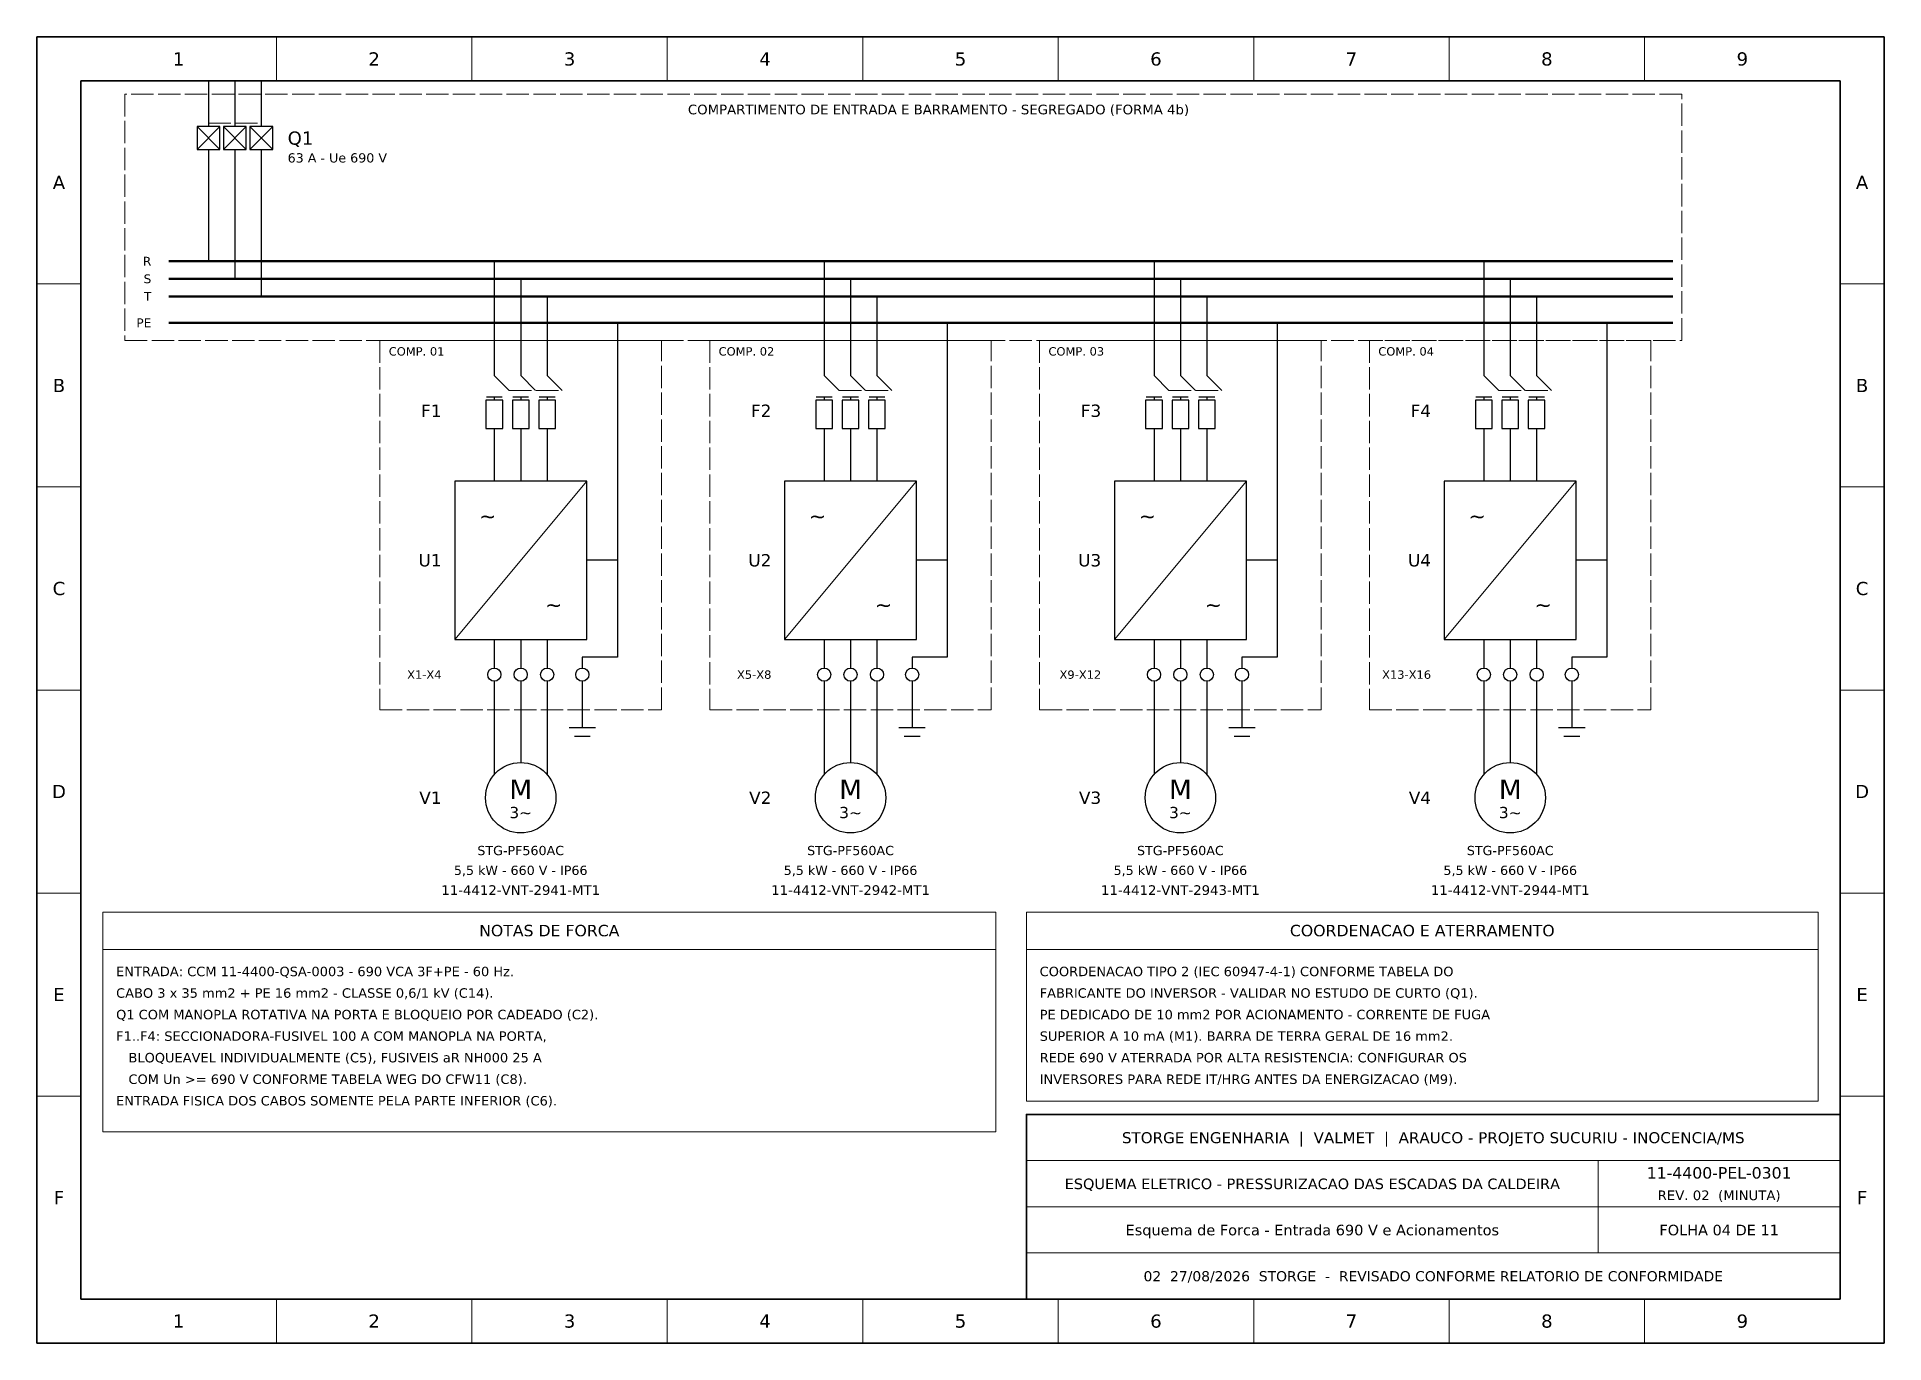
# Model space of a CAD drawing. Header units: millimetres. Extents: x 0 to 420, y 0 to 297.
import ezdxf
from ezdxf.enums import TextEntityAlignment as Align

# ---------------------------------------------------------------- set-up
doc = ezdxf.new("R2010")
doc.units = ezdxf.units.MM
doc.header["$LTSCALE"] = 4
doc.linetypes.add('DASHED', pattern=[1.524, 1.27, -0.254])
for name, color, linetype in [('CARIMBO', 7, 'Continuous'), ('COMP', 5, 'Continuous'), ('ESQUEMA', 7, 'Continuous'), ('MOLDURA', 8, 'Continuous'), ('NOTAS', 7, 'Continuous'), ('TAGS', 1, 'Continuous'), ('TEXTO', 7, 'Continuous')]:
    doc.layers.add(name, color=color, linetype=linetype)
doc.styles.add('TXT', font='DejaVuSans.ttf')

msp = doc.modelspace()

# ---------------------------------------------------------------- linework, layer by layer
at = {"layer": 'CARIMBO', "lineweight": 18}
for p, q in [((225, 41.5), (410, 41.5)), ((355, 20.5), (355, 41.5)), ((225, 31), (410, 31)), ((225, 20.5), (410, 20.5))]:
    msp.add_line(p, q, dxfattribs=at)
at = {"layer": 'CARIMBO', "lineweight": 35}
msp.add_lwpolyline([(225, 10), (410, 10), (410, 52), (225, 52)], close=True, dxfattribs=at)
at = {"layer": 'COMP', "linetype": 'DASHED', "lineweight": 13}
for points in [[(20, 228), (374, 228), (374, 284), (20, 284)], [(78, 144), (142, 144), (142, 228), (78, 228)], [(153, 144), (217, 144), (217, 228), (153, 228)], [(228, 144), (292, 144), (292, 228), (228, 228)], [(303, 144), (367, 144), (367, 228), (303, 228)]]:
    msp.add_lwpolyline(points, close=True, dxfattribs=at)
at = {"layer": 'ESQUEMA', "lineweight": 25}
for p, q in [((39, 287), (39, 281.6)), ((45, 287), (45, 281.6)), ((51, 287), (51, 281.6)), ((39, 281.6), (39, 276.6)), ((45, 281.6), (45, 276.6)), ((51, 281.6), (51, 276.6)), ((39, 271.4), (39, 266.4)), ((39, 271.4), (39, 246)), ((45, 271.4), (45, 266.4)), ((45, 271.4), (45, 242)), ((51, 271.4), (51, 266.4)), ((51, 271.4), (51, 238)), ((104, 246), (104, 224)), ((179, 246), (179, 224)), ((254, 246), (254, 224)), ((329, 246), (329, 224)), ((110, 242), (110, 224)), ((185, 242), (185, 224)), ((260, 242), (260, 224)), ((335, 242), (335, 224)), ((116, 238), (116, 224)), ((191, 238), (191, 224)), ((266, 238), (266, 224)), ((341, 238), (341, 224)), ((132, 232), (132, 156)), ((207, 232), (207, 156)), ((282, 232), (282, 156)), ((357, 232), (357, 156)), ((104, 224), (104, 220)), ((110, 224), (110, 220)), ((116, 224), (116, 220)), ((179, 224), (179, 220)), ((185, 224), (185, 220)), ((191, 224), (191, 220)), ((254, 224), (254, 220)), ((260, 224), (260, 220)), ((266, 224), (266, 220)), ((329, 224), (329, 220)), ((335, 224), (335, 220)), ((341, 224), (341, 220)), ((104, 220), (107.4, 216.6)), ((110, 220), (113.4, 216.6)), ((116, 220), (119.4, 216.6)), ((179, 220), (182.4, 216.6)), ((185, 220), (188.4, 216.6)), ((191, 220), (194.4, 216.6)), ((254, 220), (257.4, 216.6)), ((260, 220), (263.4, 216.6)), ((266, 220), (269.4, 216.6)), ((329, 220), (332.4, 216.6)), ((335, 220), (338.4, 216.6)), ((341, 220), (344.4, 216.6)), ((102.2, 215.2), (105.8, 215.2)), ((104, 215.2), (104, 214.4)), ((108.2, 215.2), (111.8, 215.2)), ((110, 215.2), (110, 214.4)), ((114.2, 215.2), (117.8, 215.2)), ((116, 215.2), (116, 214.4)), ((177.2, 215.2), (180.8, 215.2)), ((179, 215.2), (179, 214.4)), ((183.2, 215.2), (186.8, 215.2)), ((185, 215.2), (185, 214.4)), ((189.2, 215.2), (192.8, 215.2)), ((191, 215.2), (191, 214.4)), ((252.2, 215.2), (255.8, 215.2)), ((254, 215.2), (254, 214.4)), ((258.2, 215.2), (261.8, 215.2)), ((260, 215.2), (260, 214.4)), ((264.2, 215.2), (267.8, 215.2)), ((266, 215.2), (266, 214.4)), ((327.2, 215.2), (330.8, 215.2)), ((329, 215.2), (329, 214.4)), ((333.2, 215.2), (336.8, 215.2)), ((335, 215.2), (335, 214.4)), ((339.2, 215.2), (342.8, 215.2)), ((341, 215.2), (341, 214.4)), ((104, 208), (104, 204)), ((110, 208), (110, 204)), ((116, 208), (116, 204)), ((179, 208), (179, 204)), ((185, 208), (185, 204)), ((191, 208), (191, 204)), ((254, 208), (254, 204)), ((260, 208), (260, 204)), ((266, 208), (266, 204)), ((329, 208), (329, 204)), ((335, 208), (335, 204)), ((341, 208), (341, 204)), ((104, 204), (104, 196)), ((110, 204), (110, 196)), ((116, 204), (116, 196)), ((179, 204), (179, 196)), ((185, 204), (185, 196)), ((191, 204), (191, 196)), ((254, 204), (254, 196)), ((260, 204), (260, 196)), ((266, 204), (266, 196)), ((329, 204), (329, 196)), ((335, 204), (335, 196)), ((341, 204), (341, 196)), ((132, 178), (125, 178)), ((207, 178), (200, 178)), ((282, 178), (275, 178)), ((357, 178), (350, 178)), ((104, 160), (104, 153.5)), ((110, 160), (110, 153.5)), ((116, 160), (116, 153.5)), ((179, 160), (179, 153.5)), ((185, 160), (185, 153.5)), ((191, 160), (191, 153.5)), ((254, 160), (254, 153.5)), ((260, 160), (260, 153.5)), ((266, 160), (266, 153.5)), ((329, 160), (329, 153.5)), ((335, 160), (335, 153.5)), ((341, 160), (341, 153.5)), ((132, 156), (124, 156)), ((124, 156), (124, 153.5)), ((207, 156), (199, 156)), ((199, 156), (199, 153.5)), ((282, 156), (274, 156)), ((274, 156), (274, 153.5)), ((357, 156), (349, 156)), ((349, 156), (349, 153.5)), ((104, 150.5), (104, 145)), ((110, 150.5), (110, 145)), ((116, 150.5), (116, 145)), ((124, 150.5), (124, 140)), ((179, 150.5), (179, 145)), ((185, 150.5), (185, 145)), ((191, 150.5), (191, 145)), ((199, 150.5), (199, 140)), ((254, 150.5), (254, 145)), ((260, 150.5), (260, 145)), ((266, 150.5), (266, 145)), ((274, 150.5), (274, 140)), ((329, 150.5), (329, 145)), ((335, 150.5), (335, 145)), ((341, 150.5), (341, 145)), ((349, 150.5), (349, 140)), ((104, 145), (104, 129.3)), ((110, 145), (110, 132)), ((116, 145), (116, 129.3)), ((179, 145), (179, 129.3)), ((185, 145), (185, 132)), ((191, 145), (191, 129.3)), ((254, 145), (254, 129.3)), ((260, 145), (260, 132)), ((266, 145), (266, 129.3)), ((329, 145), (329, 129.3)), ((335, 145), (335, 132)), ((341, 145), (341, 129.3)), ((121, 140), (127, 140)), ((196, 140), (202, 140)), ((271, 140), (277, 140)), ((346, 140), (352, 140)), ((122.2, 138), (125.8, 138)), ((197.2, 138), (200.8, 138)), ((272.2, 138), (275.8, 138)), ((347.2, 138), (350.8, 138))]:
    msp.add_line(p, q, dxfattribs=at)
at = {"layer": 'ESQUEMA', "linetype": 'DASHED', "lineweight": 13}
for p, q in [((39, 277.4), (51, 277.4)), ((107.4, 216.6), (119.4, 216.6)), ((182.4, 216.6), (194.4, 216.6)), ((257.4, 216.6), (269.4, 216.6)), ((332.4, 216.6), (344.4, 216.6))]:
    msp.add_line(p, q, dxfattribs=at)
at = {"layer": 'ESQUEMA', "lineweight": 13}
for p, q in [((36.4, 271.4), (41.6, 276.6)), ((36.4, 276.6), (41.6, 271.4)), ((42.4, 271.4), (47.6, 276.6)), ((42.4, 276.6), (47.6, 271.4)), ((48.4, 271.4), (53.6, 276.6)), ((48.4, 276.6), (53.6, 271.4))]:
    msp.add_line(p, q, dxfattribs=at)
at = {"layer": 'ESQUEMA', "lineweight": 50}
for p, q in [((30, 246), (372, 246)), ((30, 242), (372, 242)), ((30, 238), (372, 238)), ((30, 232), (372, 232))]:
    msp.add_line(p, q, dxfattribs=at)
at = {"layer": 'ESQUEMA', "lineweight": 18}
for p, q in [((95, 160), (125, 196)), ((170, 160), (200, 196)), ((245, 160), (275, 196)), ((320, 160), (350, 196))]:
    msp.add_line(p, q, dxfattribs=at)
at = {"layer": 'ESQUEMA', "lineweight": 25}
for points in [[(36.4, 271.4), (41.6, 271.4), (41.6, 276.6), (36.4, 276.6)], [(42.4, 271.4), (47.6, 271.4), (47.6, 276.6), (42.4, 276.6)], [(48.4, 271.4), (53.6, 271.4), (53.6, 276.6), (48.4, 276.6)], [(102.1, 208), (105.9, 208), (105.9, 214.4), (102.1, 214.4)], [(108.1, 208), (111.9, 208), (111.9, 214.4), (108.1, 214.4)], [(114.1, 208), (117.9, 208), (117.9, 214.4), (114.1, 214.4)], [(177.1, 208), (180.9, 208), (180.9, 214.4), (177.1, 214.4)], [(183.1, 208), (186.9, 208), (186.9, 214.4), (183.1, 214.4)], [(189.1, 208), (192.9, 208), (192.9, 214.4), (189.1, 214.4)], [(252.1, 208), (255.9, 208), (255.9, 214.4), (252.1, 214.4)], [(258.1, 208), (261.9, 208), (261.9, 214.4), (258.1, 214.4)], [(264.1, 208), (267.9, 208), (267.9, 214.4), (264.1, 214.4)], [(327.1, 208), (330.9, 208), (330.9, 214.4), (327.1, 214.4)], [(333.1, 208), (336.9, 208), (336.9, 214.4), (333.1, 214.4)], [(339.1, 208), (342.9, 208), (342.9, 214.4), (339.1, 214.4)], [(95, 160), (125, 160), (125, 196), (95, 196)], [(170, 160), (200, 160), (200, 196), (170, 196)], [(245, 160), (275, 160), (275, 196), (245, 196)], [(320, 160), (350, 160), (350, 196), (320, 196)]]:
    msp.add_lwpolyline(points, close=True, dxfattribs=at)
for centre, radius in [((104, 152), 1.5), ((110, 152), 1.5), ((116, 152), 1.5), ((124, 152), 1.5), ((179, 152), 1.5), ((185, 152), 1.5), ((191, 152), 1.5), ((199, 152), 1.5), ((254, 152), 1.5), ((260, 152), 1.5), ((266, 152), 1.5), ((274, 152), 1.5), ((329, 152), 1.5), ((335, 152), 1.5), ((341, 152), 1.5), ((349, 152), 1.5), ((110, 124), 8), ((185, 124), 8), ((260, 124), 8), ((335, 124), 8)]:
    msp.add_circle(centre, radius, dxfattribs=at)
at = {"layer": 'MOLDURA', "lineweight": 18}
for p, q in [((54.44, 287), (54.44, 297)), ((98.89, 287), (98.89, 297)), ((143.33, 287), (143.33, 297)), ((187.78, 287), (187.78, 297)), ((232.22, 287), (232.22, 297)), ((276.67, 287), (276.67, 297)), ((321.11, 287), (321.11, 297)), ((365.56, 287), (365.56, 297)), ((0, 240.83), (10, 240.83)), ((410, 240.83), (420, 240.83)), ((0, 194.67), (10, 194.67)), ((410, 194.67), (420, 194.67)), ((0, 148.5), (10, 148.5)), ((410, 148.5), (420, 148.5)), ((0, 102.33), (10, 102.33)), ((410, 102.33), (420, 102.33)), ((15, 89.5), (218, 89.5)), ((225, 89.5), (405, 89.5)), ((0, 56.17), (10, 56.17)), ((410, 56.17), (420, 56.17)), ((54.44, 0), (54.44, 10)), ((98.89, 0), (98.89, 10)), ((143.33, 0), (143.33, 10)), ((187.78, 0), (187.78, 10)), ((232.22, 0), (232.22, 10)), ((276.67, 0), (276.67, 10)), ((321.11, 0), (321.11, 10)), ((365.56, 0), (365.56, 10))]:
    msp.add_line(p, q, dxfattribs=at)
at = {"layer": 'MOLDURA', "lineweight": 35}
for points in [[(0, 0), (420, 0), (420, 297), (0, 297)], [(10, 10), (410, 10), (410, 287), (10, 287)]]:
    msp.add_lwpolyline(points, close=True, dxfattribs=at)
at = {"layer": 'MOLDURA', "lineweight": 18}
for points in [[(15, 48), (218, 48), (218, 98), (15, 98)], [(225, 55), (405, 55), (405, 98), (225, 98)]]:
    msp.add_lwpolyline(points, close=True, dxfattribs=at)

# ---------------------------------------------------------------- texts
at = {"layer": 'CARIMBO', "style": 'TXT'}
for s, height, p in [('STORGE ENGENHARIA  |  VALMET  |  ARAUCO - PROJETO SUCURIU - INOCENCIA/MS', 2.5, (317.5, 46.7)), ('11-4400-PEL-0301', 2.6, (382.5, 38.7)), ('ESQUEMA ELETRICO - PRESSURIZACAO DAS ESCADAS DA CALDEIRA', 2.4, (290, 36.2)), ('REV. 02  (MINUTA)', 2.2, (382.5, 33.6)), ('Esquema de Forca - Entrada 690 V e Acionamentos', 2.4, (290, 25.7)), ('FOLHA 04 DE 11', 2.4, (382.5, 25.7)), ('02  27/08/2026  STORGE  -  REVISADO CONFORME RELATORIO DE CONFORMIDADE', 2.3, (317.5, 15.2))]:
    msp.add_text(s, height=height, dxfattribs=at).set_placement(p, align=Align.MIDDLE_CENTER)
at = {"layer": 'COMP', "style": 'TXT'}
msp.add_text('COMPARTIMENTO DE ENTRADA E BARRAMENTO - SEGREGADO (FORMA 4b)', height=2.2, dxfattribs=at).set_placement((205, 280.5), align=Align.MIDDLE_CENTER)
for s, p in [('COMP. 01', (80, 225.5)), ('COMP. 02', (155, 225.5)), ('COMP. 03', (230, 225.5)), ('COMP. 04', (305, 225.5))]:
    msp.add_text(s, height=1.9, dxfattribs=at).set_placement(p, align=Align.MIDDLE_LEFT)
at = {"layer": 'ESQUEMA', "style": 'TXT'}
for s, height, p in [('~', 3.4, (102.5, 188.08)), ('~', 3.4, (177.5, 188.08)), ('~', 3.4, (252.5, 188.08)), ('~', 3.4, (327.5, 188.08)), ('~', 3.4, (117.5, 167.92)), ('~', 3.4, (192.5, 167.92)), ('~', 3.4, (267.5, 167.92)), ('~', 3.4, (342.5, 167.92)), ('M', 4.4, (110, 125.92)), ('M', 4.4, (185, 125.92)), ('M', 4.4, (260, 125.92)), ('M', 4.4, (335, 125.92)), ('3~', 2.56, (110, 120.64)), ('3~', 2.56, (185, 120.64)), ('3~', 2.56, (260, 120.64)), ('3~', 2.56, (335, 120.64))]:
    msp.add_text(s, height=height, dxfattribs=at).set_placement(p, align=Align.MIDDLE_CENTER)
at = {"layer": 'MOLDURA', "style": 'TXT'}
for s, p in [('1', (32.22, 292)), ('2', (76.67, 292)), ('3', (121.11, 292)), ('4', (165.56, 292)), ('5', (210, 292)), ('6', (254.44, 292)), ('7', (298.89, 292)), ('8', (343.33, 292)), ('9', (387.78, 292)), ('A', (5, 263.92)), ('A', (415, 263.92)), ('B', (5, 217.75)), ('B', (415, 217.75)), ('C', (5, 171.58)), ('C', (415, 171.58)), ('D', (5, 125.42)), ('D', (415, 125.42)), ('E', (5, 79.25)), ('E', (415, 79.25)), ('F', (5, 33.08)), ('F', (415, 33.08)), ('1', (32.22, 5)), ('2', (76.67, 5)), ('3', (121.11, 5)), ('4', (165.56, 5)), ('5', (210, 5)), ('6', (254.44, 5)), ('7', (298.89, 5)), ('8', (343.33, 5)), ('9', (387.78, 5))]:
    msp.add_text(s, height=3, dxfattribs=at).set_placement(p, align=Align.MIDDLE_CENTER)
at = {"layer": 'NOTAS', "style": 'TXT'}
for s, p in [('ENTRADA: CCM 11-4400-QSA-0003 - 690 VCA 3F+PE - 60 Hz.', (18, 84.5)), ('COORDENACAO TIPO 2 (IEC 60947-4-1) CONFORME TABELA DO', (228, 84.5)), ('CABO 3 x 35 mm2 + PE 16 mm2 - CLASSE 0,6/1 kV (C14).', (18, 79.6)), ('FABRICANTE DO INVERSOR - VALIDAR NO ESTUDO DE CURTO (Q1).', (228, 79.6)), ('Q1 COM MANOPLA ROTATIVA NA PORTA E BLOQUEIO POR CADEADO (C2).', (18, 74.7)), ('PE DEDICADO DE 10 mm2 POR ACIONAMENTO - CORRENTE DE FUGA', (228, 74.7)), ('F1..F4: SECCIONADORA-FUSIVEL 100 A COM MANOPLA NA PORTA,', (18, 69.8)), ('SUPERIOR A 10 mA (M1). BARRA DE TERRA GERAL DE 16 mm2.', (228, 69.8)), ('   BLOQUEAVEL INDIVIDUALMENTE (C5), FUSIVEIS aR NH000 25 A', (18, 64.9)), ('REDE 690 V ATERRADA POR ALTA RESISTENCIA: CONFIGURAR OS', (228, 64.9)), ('   COM Un >= 690 V CONFORME TABELA WEG DO CFW11 (C8).', (18, 60)), ('INVERSORES PARA REDE IT/HRG ANTES DA ENERGIZACAO (M9).', (228, 60)), ('ENTRADA FISICA DOS CABOS SOMENTE PELA PARTE INFERIOR (C6).', (18, 55.1))]:
    msp.add_text(s, height=2.15, dxfattribs=at).set_placement(p, align=Align.MIDDLE_LEFT)
at = {"layer": 'TAGS', "style": 'TXT'}
msp.add_text('Q1', height=3, dxfattribs=at).set_placement((57, 274), align=Align.MIDDLE_LEFT)
for s, height, p in [('R', 2, (26, 246)), ('S', 2, (26, 242)), ('T', 2, (26, 238)), ('PE', 2, (26, 232)), ('F1', 2.8, (92, 212)), ('F2', 2.8, (167, 212)), ('F3', 2.8, (242, 212)), ('F4', 2.8, (317, 212)), ('U1', 2.8, (92, 178)), ('U2', 2.8, (167, 178)), ('U3', 2.8, (242, 178)), ('U4', 2.8, (317, 178)), ('X1-X4', 1.9, (92, 152)), ('X5-X8', 1.9, (167, 152)), ('X9-X12', 1.9, (242, 152)), ('X13-X16', 1.9, (317, 152)), ('V1', 2.8, (92, 124)), ('V2', 2.8, (167, 124)), ('V3', 2.8, (242, 124)), ('V4', 2.8, (317, 124))]:
    msp.add_text(s, height=height, dxfattribs=at).set_placement(p, align=Align.MIDDLE_RIGHT)
for s, p in [('11-4412-VNT-2941-MT1', (110, 103)), ('11-4412-VNT-2942-MT1', (185, 103)), ('11-4412-VNT-2943-MT1', (260, 103)), ('11-4412-VNT-2944-MT1', (335, 103))]:
    msp.add_text(s, height=2.2, dxfattribs=at).set_placement(p, align=Align.MIDDLE_CENTER)
at = {"layer": 'TEXTO', "style": 'TXT'}
msp.add_text('63 A - Ue 690 V', height=2.1, dxfattribs=at).set_placement((57, 269.5), align=Align.MIDDLE_LEFT)
for s, height, p in [('STG-PF560AC', 2.1, (110, 112)), ('STG-PF560AC', 2.1, (185, 112)), ('STG-PF560AC', 2.1, (260, 112)), ('STG-PF560AC', 2.1, (335, 112)), ('5,5 kW - 660 V - IP66', 2.1, (110, 107.5)), ('5,5 kW - 660 V - IP66', 2.1, (185, 107.5)), ('5,5 kW - 660 V - IP66', 2.1, (260, 107.5)), ('5,5 kW - 660 V - IP66', 2.1, (335, 107.5)), ('NOTAS DE FORCA', 2.6, (116.5, 93.8)), ('COORDENACAO E ATERRAMENTO', 2.6, (315, 93.8))]:
    msp.add_text(s, height=height, dxfattribs=at).set_placement(p, align=Align.MIDDLE_CENTER)

doc.saveas('drawing.dxf')
